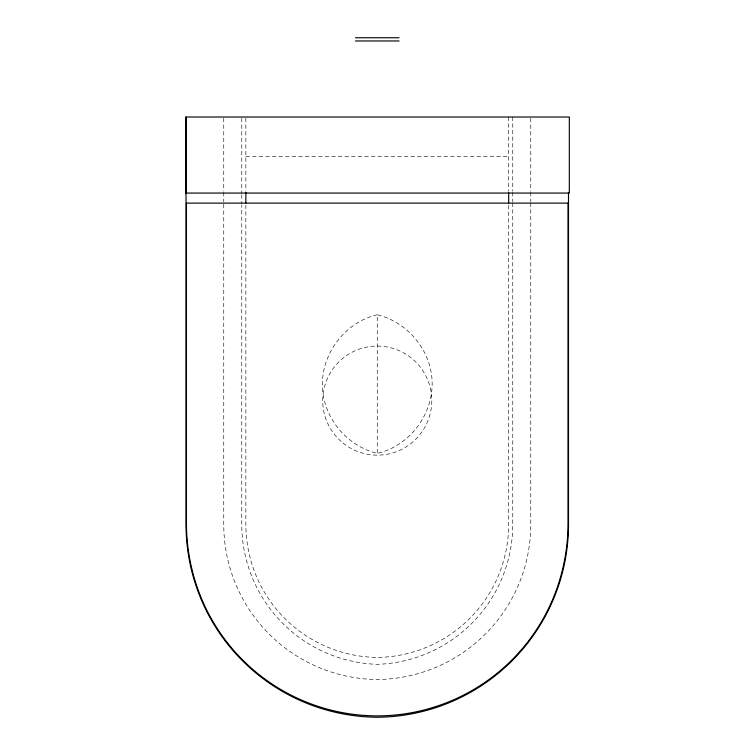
<?xml version="1.0" encoding="UTF-8"?>
<svg xmlns="http://www.w3.org/2000/svg" width="755" height="755" viewBox="0 0 755 755"><rect width="100%" height="100%" fill="white"/><g stroke="black" fill="none" stroke-linecap="round" stroke-linejoin="round"><path stroke-width="0.57" stroke-dasharray="3.77 2.83" d="M377.255 314.778C342.864 322.715 318.45 357.719 322.876 392.732C326.613 421.705 348.857 446.516 377.255 453.377C411.645 445.45 436.069 410.446 431.634 375.433C427.906 346.451 405.652 321.639 377.255 314.778L377.255 453.377M245.856 156.568L508.653 156.568M530.765 118.195L530.765 191.194M530.765 192.374L530.765 201.793M530.765 202.972L530.765 524.414A155.105 155.105 0 0 1 377.255 679.519A155.105 155.105 0 0 1 223.754 524.414L223.754 202.972M512.749 117.016L512.749 191.194M512.749 192.374L512.749 201.793M512.749 202.972L512.749 524.414A139.977 139.977 0 0 1 377.255 664.324A139.977 139.977 0 0 1 241.77 524.414L241.77 205.322M508.653 117.016L508.653 191.194M508.653 205.322L508.653 524.414A133.003 133.003 0 0 1 377.255 657.407A133.003 133.003 0 0 1 245.856 524.414L245.856 205.322M245.856 118.176L245.856 191.194M241.77 118.195L241.77 193.554M241.77 194.724L241.77 204.143M223.754 118.195L223.754 191.194M223.754 192.374L223.754 201.793M342.93 442.996A54.539 54.539 0 0 0 431.124 409.144A54.539 54.539 0 0 0 357.71 349.697A54.539 54.539 0 0 0 342.93 442.996"/><path stroke-width="1.13" d="M355.445 37.75L399.074 37.75M355.445 40.968L399.074 40.968M185.683 117.016L569.317 117.016L569.317 193.063L185.956 193.063M568.496 192.374L568.496 524.414A192.836 192.836 0 0 1 377.255 717.25A192.836 192.836 0 0 1 186.023 524.414L186.023 117.016L186.004 193.063M508.653 192.374L508.653 202.972M245.856 192.374L245.856 202.972M568.062 203.123L186.447 203.123L186.447 523.253A196.262 196.262 0 0 0 197.678 588.673A190.807 190.807 0 0 0 377.255 715.882A190.807 190.807 0 0 0 556.841 588.673A196.262 196.262 0 0 0 568.062 523.253L568.062 203.123"/></g></svg>
